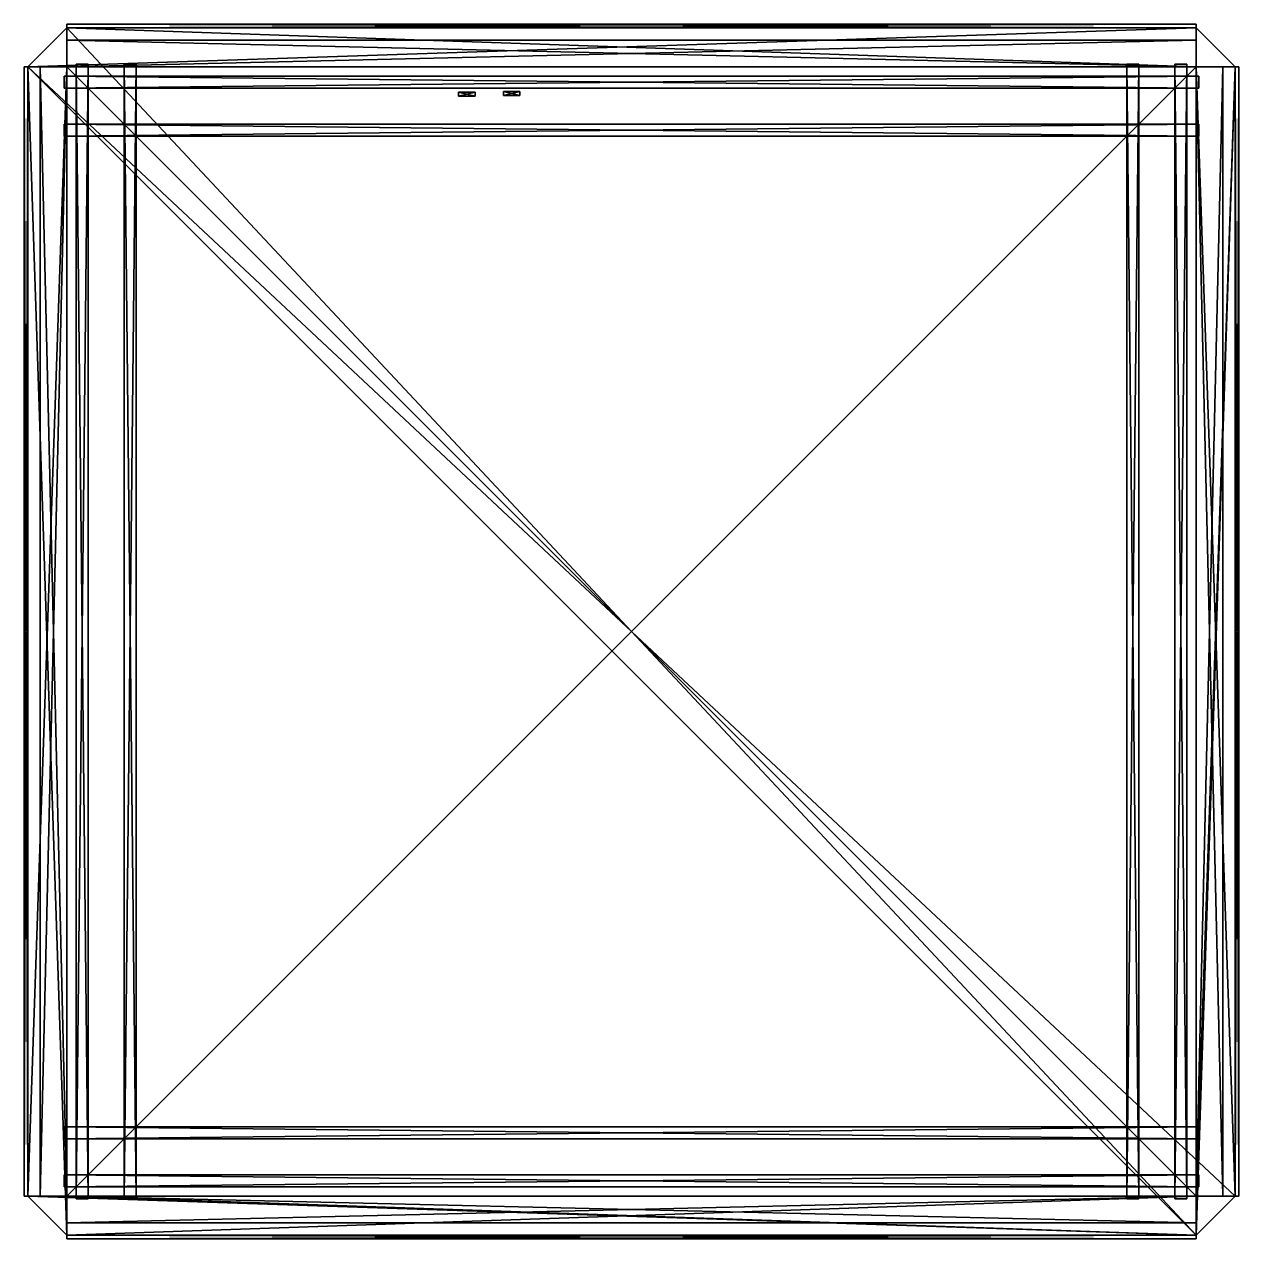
# Model space of a CAD drawing. Extents: x -4800 to 192, y -3776 to 2752.
# Drawn here: x -2240 to 192, y -3776 to -1344 of the extents above; entities that cross this region are included whole.
import ezdxf

# ---------------------------------------------------------------- set-up
doc = ezdxf.new("R2010")
doc.units = 0

msp = doc.modelspace()

# ---------------------------------------------------------------- meshes
at = {"layer": 'OBJECT001', "color": 50}
mesh = msp.add_polyface(dxfattribs=at)
corners = [(-2233, -1429, 4992), (-2233, -1429, -10688), (-2155, -1351, -10688), (-2155, -1351, 4992), (-2155, -3769, 4992), (-2155, -3769, -10688), (-2233, -3691, -10688), (-2233, -3691, 4992), (185, -3691, 4992), (185, -3691, -10688), (107, -3769, -10688), (107, -3769, 4992), (107, -1351, 4992), (107, -1351, -10688), (185, -1429, -10688), (185, -1429, 4992)]
mesh.append_faces([[corners[k] for k in face] for face in [(1, 3, 0), (5, 7, 4), (9, 11, 8), (13, 15, 12), (6, 0, 7), (14, 8, 15), (10, 4, 11), (2, 12, 3), (1, 13, 2), (11, 15, 8)]], dxfattribs={"vtx0": -1})
mesh.append_faces([[corners[k] for k in face] for face in [(1, 5, 10), (1, 10, 9), (1, 9, 14), (1, 14, 13), (11, 7, 0), (11, 0, 3), (11, 3, 12), (11, 12, 15)]], dxfattribs={"vtx0": -1, "vtx2": -1})
mesh.append_faces([[corners[k] for k in face] for face in [(1, 2, 3), (5, 6, 7), (9, 10, 11), (13, 14, 15), (6, 1, 0), (14, 9, 8), (10, 5, 4), (2, 13, 12), (1, 6, 5), (11, 4, 7)]], dxfattribs={"vtx2": -1})
at = {"layer": 'OBJECT018', "color": 50}
mesh = msp.add_polyface(dxfattribs=at)
corners = [(107, -3769, -11328), (107, -3691, -11328), (107, -3691, -10688), (107, -3769, -10688), (185, -3691, -11328), (185, -3691, -10688)]
mesh.append_faces([[corners[k] for k in face] for face in [(1, 0, 4), (2, 5, 3)]])
mesh.append_faces([[corners[k] for k in face] for face in [(1, 3, 0), (1, 5, 2), (4, 3, 5)]], dxfattribs={"vtx0": -1})
mesh.append_faces([[corners[k] for k in face] for face in [(1, 2, 3), (1, 4, 5), (4, 0, 3)]], dxfattribs={"vtx2": -1})
at = {"layer": 'OBJECT019', "color": 50}
mesh = msp.add_polyface(dxfattribs=at)
corners = [(160, -1429, -10656), (160, -1429, -11328), (160, -3691, -11328), (160, -3691, -10656), (107, -3691, -11328), (107, -3691, -10656), (107, -1429, -11328), (107, -1429, -10656)]
mesh.append_faces([[corners[k] for k in face] for face in [(1, 3, 0), (2, 5, 3), (1, 7, 6), (2, 6, 4), (0, 5, 7), (4, 7, 5)]], dxfattribs={"vtx0": -1})
mesh.append_faces([[corners[k] for k in face] for face in [(1, 2, 3), (2, 4, 5), (1, 0, 7), (2, 1, 6), (0, 3, 5), (4, 6, 7)]], dxfattribs={"vtx2": -1})
at = {"layer": 'OBJECT020', "color": 50}
mesh = msp.add_polyface(dxfattribs=at)
corners = [(107, -1429, -10688), (107, -1429, -11328), (107, -1351, -11328), (107, -1351, -10688), (185, -1429, -11328), (185, -1429, -10688)]
mesh.append_faces([[corners[k] for k in face] for face in [(1, 4, 2), (0, 3, 5)]])
mesh.append_faces([[corners[k] for k in face] for face in [(1, 3, 0), (1, 5, 4), (2, 5, 3)]], dxfattribs={"vtx0": -1})
mesh.append_faces([[corners[k] for k in face] for face in [(1, 2, 3), (1, 0, 5), (2, 4, 5)]], dxfattribs={"vtx2": -1})
at = {"layer": 'OBJECT021', "color": 50}
mesh = msp.add_polyface(dxfattribs=at)
corners = [(-2155, -1376, -11328), (-2155, -1429, -11328), (107, -1429, -11328), (107, -1376, -11328), (-2155, -1429, -10656), (-2155, -1376, -10656), (107, -1376, -10656), (107, -1429, -10656)]
mesh.append_faces([[corners[k] for k in face] for face in [(1, 3, 0), (5, 7, 4), (0, 4, 1), (2, 6, 3), (1, 7, 2), (3, 5, 0)]], dxfattribs={"vtx0": -1})
mesh.append_faces([[corners[k] for k in face] for face in [(1, 2, 3), (5, 6, 7), (0, 5, 4), (2, 7, 6), (1, 4, 7), (3, 6, 5)]], dxfattribs={"vtx2": -1})
at = {"layer": 'OBJECT022', "color": 50}
mesh = msp.add_polyface(dxfattribs=at)
corners = [(-2155, -1351, -11328), (-2155, -1429, -11328), (-2155, -1429, -10688), (-2155, -1351, -10688), (-2233, -1429, -11328), (-2233, -1429, -10688)]
mesh.append_faces([[corners[k] for k in face] for face in [(1, 0, 4), (2, 5, 3)]])
mesh.append_faces([[corners[k] for k in face] for face in [(1, 3, 0), (1, 5, 2), (4, 3, 5)]], dxfattribs={"vtx0": -1})
mesh.append_faces([[corners[k] for k in face] for face in [(1, 2, 3), (1, 4, 5), (4, 0, 3)]], dxfattribs={"vtx2": -1})
at = {"layer": 'OBJECT023', "color": 50}
mesh = msp.add_polyface(dxfattribs=at)
corners = [(-2155, -3744, -10656), (-2155, -3744, -11328), (-2155, -3691, -11328), (-2155, -3691, -10656), (107, -3691, -10656), (107, -3691, -11328), (107, -3744, -11328), (107, -3744, -10656)]
mesh.append_faces([[corners[k] for k in face] for face in [(1, 3, 0), (5, 7, 4), (6, 0, 7), (2, 4, 3), (1, 5, 2), (3, 7, 0)]], dxfattribs={"vtx0": -1})
mesh.append_faces([[corners[k] for k in face] for face in [(1, 2, 3), (5, 6, 7), (6, 1, 0), (2, 5, 4), (1, 6, 5), (3, 4, 7)]], dxfattribs={"vtx2": -1})
at = {"layer": 'OBJECT024', "color": 50}
mesh = msp.add_polyface(dxfattribs=at)
corners = [(-2155, -3691, -10688), (-2155, -3691, -11328), (-2155, -3769, -11328), (-2155, -3769, -10688), (-2233, -3691, -11328), (-2233, -3691, -10688)]
mesh.append_faces([[corners[k] for k in face] for face in [(1, 4, 2), (0, 3, 5)]])
mesh.append_faces([[corners[k] for k in face] for face in [(1, 3, 0), (1, 5, 4), (2, 5, 3)]], dxfattribs={"vtx0": -1})
mesh.append_faces([[corners[k] for k in face] for face in [(1, 2, 3), (1, 0, 5), (2, 4, 5)]], dxfattribs={"vtx2": -1})
at = {"layer": 'OBJECT025', "color": 50}
mesh = msp.add_polyface(dxfattribs=at)
corners = [(-2208, -3691, -10656), (-2208, -3691, -11328), (-2208, -1429, -11328), (-2208, -1429, -10656), (-2155, -1429, -10656), (-2155, -1429, -11328), (-2155, -3691, -11328), (-2155, -3691, -10656)]
mesh.append_faces([[corners[k] for k in face] for face in [(1, 3, 0), (5, 7, 4), (6, 0, 7), (2, 4, 3), (1, 5, 2), (3, 7, 0)]], dxfattribs={"vtx0": -1})
mesh.append_faces([[corners[k] for k in face] for face in [(1, 2, 3), (5, 6, 7), (6, 1, 0), (2, 5, 4), (1, 6, 5), (3, 4, 7)]], dxfattribs={"vtx2": -1})
at = {"layer": 'OBJECT026', "color": 50}
mesh = msp.add_polyface(dxfattribs=at)
corners = [(185, -3691, -6016), (185, -3691, -10688), (185, -1429, -10688), (185, -1429, -6016), (192, -1429, -6016), (192, -1429, -10688), (192, -3691, -10688), (192, -3691, -6016)]
mesh.append_faces([[corners[k] for k in face] for face in [(1, 3, 0), (5, 7, 4), (6, 0, 7), (2, 4, 3), (1, 5, 2), (3, 7, 0)]], dxfattribs={"vtx0": -1})
mesh.append_faces([[corners[k] for k in face] for face in [(1, 2, 3), (5, 6, 7), (6, 1, 0), (2, 5, 4), (1, 6, 5), (3, 4, 7)]], dxfattribs={"vtx2": -1})
at = {"layer": 'OBJECT027', "color": 50}
mesh = msp.add_polyface(dxfattribs=at)
corners = [(185, -1429, -6016), (192, -1429, -6016), (192, -1429, -5760), (185, -1429, -5760), (185, -3691, -6016), (192, -3691, -6016), (185, -3691, -5760), (192, -3691, -5760)]
mesh.append_faces([[corners[k] for k in face] for face in [(1, 3, 0), (0, 5, 1), (3, 7, 6), (0, 6, 4), (1, 7, 2), (4, 7, 5)]], dxfattribs={"vtx0": -1})
mesh.append_faces([[corners[k] for k in face] for face in [(1, 2, 3), (0, 4, 5), (3, 2, 7), (0, 3, 6), (1, 5, 7), (4, 6, 7)]], dxfattribs={"vtx2": -1})
at = {"layer": 'OBJECT028', "color": 50}
mesh = msp.add_polyface(dxfattribs=at)
corners = [(185, -3691, -576), (185, -3691, -5760), (185, -1429, -5760), (185, -1429, -576), (192, -1429, -576), (192, -1429, -5760), (192, -3691, -5760), (192, -3691, -576)]
mesh.append_faces([[corners[k] for k in face] for face in [(1, 3, 0), (5, 7, 4), (6, 0, 7), (2, 4, 3), (1, 5, 2), (3, 7, 0)]], dxfattribs={"vtx0": -1})
mesh.append_faces([[corners[k] for k in face] for face in [(1, 2, 3), (5, 6, 7), (6, 1, 0), (2, 5, 4), (1, 6, 5), (3, 4, 7)]], dxfattribs={"vtx2": -1})
at = {"layer": 'OBJECT029', "color": 50}
mesh = msp.add_polyface(dxfattribs=at)
corners = [(185, -3691, -320), (185, -3691, -576), (185, -1429, -576), (185, -1429, -320), (192, -1429, -320), (192, -1429, -576), (192, -3691, -576), (192, -3691, -320)]
mesh.append_faces([[corners[k] for k in face] for face in [(1, 3, 0), (5, 7, 4), (6, 0, 7), (2, 4, 3), (1, 5, 2), (3, 7, 0)]], dxfattribs={"vtx0": -1})
mesh.append_faces([[corners[k] for k in face] for face in [(1, 2, 3), (5, 6, 7), (6, 1, 0), (2, 5, 4), (1, 6, 5), (3, 4, 7)]], dxfattribs={"vtx2": -1})
at = {"layer": 'OBJECT030', "color": 50}
mesh = msp.add_polyface(dxfattribs=at)
corners = [(192, -1429, 4544), (192, -1429, -320), (192, -3691, -320), (192, -3691, 4544), (185, -3691, -320), (185, -3691, 4544), (185, -1429, -320), (185, -1429, 4544)]
mesh.append_faces([[corners[k] for k in face] for face in [(1, 3, 0), (2, 5, 3), (1, 7, 6), (2, 6, 4), (0, 5, 7), (4, 7, 5)]], dxfattribs={"vtx0": -1})
mesh.append_faces([[corners[k] for k in face] for face in [(1, 2, 3), (2, 4, 5), (1, 0, 7), (2, 1, 6), (0, 3, 5), (4, 6, 7)]], dxfattribs={"vtx2": -1})
at = {"layer": 'OBJECT031', "color": 50}
mesh = msp.add_polyface(dxfattribs=at)
corners = [(185, -3691, 4928), (185, -3691, 4544), (185, -1429, 4544), (185, -1429, 4928), (192, -1429, 4928), (192, -1429, 4544), (192, -3691, 4544), (192, -3691, 4928)]
mesh.append_faces([[corners[k] for k in face] for face in [(1, 3, 0), (5, 7, 4), (6, 0, 7), (2, 4, 3), (1, 5, 2), (3, 7, 0)]], dxfattribs={"vtx0": -1})
mesh.append_faces([[corners[k] for k in face] for face in [(1, 2, 3), (5, 6, 7), (6, 1, 0), (2, 5, 4), (1, 6, 5), (3, 4, 7)]], dxfattribs={"vtx2": -1})
at = {"layer": 'OBJECT032', "color": 50}
mesh = msp.add_polyface(dxfattribs=at)
corners = [(185, -3691, 4992), (185, -1429, 4992), (192, -1429, 4992), (192, -3691, 4992), (185, -1429, 4928), (185, -3691, 4928), (192, -3691, 4928), (192, -1429, 4928)]
mesh.append_faces([[corners[k] for k in face] for face in [(1, 3, 0), (1, 5, 4), (3, 7, 6), (0, 6, 5), (2, 4, 7), (5, 7, 4)]], dxfattribs={"vtx0": -1})
mesh.append_faces([[corners[k] for k in face] for face in [(1, 2, 3), (1, 0, 5), (3, 2, 7), (0, 3, 6), (2, 1, 4), (5, 6, 7)]], dxfattribs={"vtx2": -1})
at = {"layer": 'OBJECT034', "color": 50}
mesh = msp.add_polyface(dxfattribs=at)
corners = [(-2155, -1351, -6016), (-2155, -1351, -10688), (-2155, -1344, -10688), (-2155, -1344, -6016), (107, -1344, -6016), (107, -1344, -10688), (107, -1351, -10688), (107, -1351, -6016)]
mesh.append_faces([[corners[k] for k in face] for face in [(1, 3, 0), (5, 7, 4), (6, 0, 7), (2, 4, 3), (1, 5, 2), (3, 7, 0)]], dxfattribs={"vtx0": -1})
mesh.append_faces([[corners[k] for k in face] for face in [(1, 2, 3), (5, 6, 7), (6, 1, 0), (2, 5, 4), (1, 6, 5), (3, 4, 7)]], dxfattribs={"vtx2": -1})
at = {"layer": 'OBJECT035', "color": 50}
mesh = msp.add_polyface(dxfattribs=at)
corners = [(-2155, -1344, -6016), (107, -1344, -6016), (107, -1344, -5760), (-2155, -1344, -5760), (-2155, -1351, -6016), (107, -1351, -6016), (-2155, -1351, -5760), (107, -1351, -5760)]
mesh.append_faces([[corners[k] for k in face] for face in [(1, 3, 0), (0, 5, 1), (3, 7, 6), (0, 6, 4), (1, 7, 2), (4, 7, 5)]], dxfattribs={"vtx0": -1})
mesh.append_faces([[corners[k] for k in face] for face in [(1, 2, 3), (0, 4, 5), (3, 2, 7), (0, 3, 6), (1, 5, 7), (4, 6, 7)]], dxfattribs={"vtx2": -1})
at = {"layer": 'OBJECT038', "color": 50}
mesh = msp.add_polyface(dxfattribs=at)
corners = [(107, -1344, -576), (107, -1344, -5760), (107, -1351, -5760), (107, -1351, -576), (-2155, -1351, -5760), (-2155, -1351, -576), (-2155, -1344, -5760), (-2155, -1344, -576)]
mesh.append_faces([[corners[k] for k in face] for face in [(1, 3, 0), (2, 5, 3), (1, 7, 6), (2, 6, 4), (0, 5, 7), (4, 7, 5)]], dxfattribs={"vtx0": -1})
mesh.append_faces([[corners[k] for k in face] for face in [(1, 2, 3), (2, 4, 5), (1, 0, 7), (2, 1, 6), (0, 3, 5), (4, 6, 7)]], dxfattribs={"vtx2": -1})
at = {"layer": 'OBJECT039', "color": 50}
mesh = msp.add_polyface(dxfattribs=at)
corners = [(-2155, -1351, 3584), (-2155, -1351, -320), (-2155, -1344, -320), (-2155, -1344, 3584), (107, -1344, 3584), (107, -1344, -320), (107, -1351, -320), (107, -1351, 3584)]
mesh.append_faces([[corners[k] for k in face] for face in [(1, 3, 0), (5, 7, 4), (6, 0, 7), (2, 4, 3), (1, 5, 2), (3, 7, 0)]], dxfattribs={"vtx0": -1})
mesh.append_faces([[corners[k] for k in face] for face in [(1, 2, 3), (5, 6, 7), (6, 1, 0), (2, 5, 4), (1, 6, 5), (3, 4, 7)]], dxfattribs={"vtx2": -1})
at = {"layer": 'OBJECT040', "color": 50}
mesh = msp.add_polyface(dxfattribs=at)
corners = [(-2155, -1351, -320), (-2155, -1344, -320), (107, -1344, -320), (107, -1351, -320), (-2155, -1344, -576), (-2155, -1351, -576), (107, -1351, -576), (107, -1344, -576)]
mesh.append_faces([[corners[k] for k in face] for face in [(1, 3, 0), (1, 5, 4), (3, 7, 6), (0, 6, 5), (2, 4, 7), (5, 7, 4)]], dxfattribs={"vtx0": -1})
mesh.append_faces([[corners[k] for k in face] for face in [(1, 2, 3), (1, 0, 5), (3, 2, 7), (0, 3, 6), (2, 1, 4), (5, 6, 7)]], dxfattribs={"vtx2": -1})
at = {"layer": 'OBJECT043', "color": 50}
mesh = msp.add_polyface(dxfattribs=at)
corners = [(-2155, -1344, 4544), (107, -1344, 4544), (107, -1344, 4928), (-2155, -1344, 4928), (-2155, -1351, 4544), (107, -1351, 4544), (-2155, -1351, 4928), (107, -1351, 4928)]
mesh.append_faces([[corners[k] for k in face] for face in [(1, 3, 0), (0, 5, 1), (3, 7, 6), (0, 6, 4), (1, 7, 2), (4, 7, 5)]], dxfattribs={"vtx0": -1})
mesh.append_faces([[corners[k] for k in face] for face in [(1, 2, 3), (0, 4, 5), (3, 2, 7), (0, 3, 6), (1, 5, 7), (4, 6, 7)]], dxfattribs={"vtx2": -1})
at = {"layer": 'OBJECT044', "color": 50}
mesh = msp.add_polyface(dxfattribs=at)
corners = [(-2155, -1351, 4992), (-2155, -1351, 4928), (-2155, -1344, 4928), (-2155, -1344, 4992), (107, -1344, 4992), (107, -1344, 4928), (107, -1351, 4928), (107, -1351, 4992)]
mesh.append_faces([[corners[k] for k in face] for face in [(1, 3, 0), (5, 7, 4), (6, 0, 7), (2, 4, 3), (1, 5, 2), (3, 7, 0)]], dxfattribs={"vtx0": -1})
mesh.append_faces([[corners[k] for k in face] for face in [(1, 2, 3), (5, 6, 7), (6, 1, 0), (2, 5, 4), (1, 6, 5), (3, 4, 7)]], dxfattribs={"vtx2": -1})
at = {"layer": 'OBJECT067', "color": 50}
mesh = msp.add_polyface(dxfattribs=at)
corners = [(-2240, -3691, -6016), (-2240, -3691, -10688), (-2240, -1429, -10688), (-2240, -1429, -6016), (-2233, -1429, -6016), (-2233, -1429, -10688), (-2233, -3691, -10688), (-2233, -3691, -6016)]
mesh.append_faces([[corners[k] for k in face] for face in [(1, 3, 0), (5, 7, 4), (6, 0, 7), (2, 4, 3), (1, 5, 2), (3, 7, 0)]], dxfattribs={"vtx0": -1})
mesh.append_faces([[corners[k] for k in face] for face in [(1, 2, 3), (5, 6, 7), (6, 1, 0), (2, 5, 4), (1, 6, 5), (3, 4, 7)]], dxfattribs={"vtx2": -1})
at = {"layer": 'OBJECT068', "color": 50}
mesh = msp.add_polyface(dxfattribs=at)
corners = [(-2240, -3691, -5760), (-2240, -3691, -6016), (-2240, -1429, -6016), (-2240, -1429, -5760), (-2233, -1429, -5760), (-2233, -1429, -6016), (-2233, -3691, -6016), (-2233, -3691, -5760)]
mesh.append_faces([[corners[k] for k in face] for face in [(1, 3, 0), (5, 7, 4), (6, 0, 7), (2, 4, 3), (1, 5, 2), (3, 7, 0)]], dxfattribs={"vtx0": -1})
mesh.append_faces([[corners[k] for k in face] for face in [(1, 2, 3), (5, 6, 7), (6, 1, 0), (2, 5, 4), (1, 6, 5), (3, 4, 7)]], dxfattribs={"vtx2": -1})
at = {"layer": 'OBJECT069', "color": 50}
mesh = msp.add_polyface(dxfattribs=at)
corners = [(-2233, -1429, -576), (-2233, -1429, -5760), (-2233, -3691, -5760), (-2233, -3691, -576), (-2240, -3691, -5760), (-2240, -3691, -576), (-2240, -1429, -5760), (-2240, -1429, -576)]
mesh.append_faces([[corners[k] for k in face] for face in [(1, 3, 0), (2, 5, 3), (1, 7, 6), (2, 6, 4), (0, 5, 7), (4, 7, 5)]], dxfattribs={"vtx0": -1})
mesh.append_faces([[corners[k] for k in face] for face in [(1, 2, 3), (2, 4, 5), (1, 0, 7), (2, 1, 6), (0, 3, 5), (4, 6, 7)]], dxfattribs={"vtx2": -1})
at = {"layer": 'OBJECT070', "color": 50}
mesh = msp.add_polyface(dxfattribs=at)
corners = [(-2240, -3691, -320), (-2240, -3691, -576), (-2240, -1429, -576), (-2240, -1429, -320), (-2233, -1429, -320), (-2233, -1429, -576), (-2233, -3691, -576), (-2233, -3691, -320)]
mesh.append_faces([[corners[k] for k in face] for face in [(1, 3, 0), (5, 7, 4), (6, 0, 7), (2, 4, 3), (1, 5, 2), (3, 7, 0)]], dxfattribs={"vtx0": -1})
mesh.append_faces([[corners[k] for k in face] for face in [(1, 2, 3), (5, 6, 7), (6, 1, 0), (2, 5, 4), (1, 6, 5), (3, 4, 7)]], dxfattribs={"vtx2": -1})
at = {"layer": 'OBJECT071', "color": 50}
mesh = msp.add_polyface(dxfattribs=at)
corners = [(-2240, -3691, 4544), (-2240, -1429, 4544), (-2233, -1429, 4544), (-2233, -3691, 4544), (-2240, -1429, -320), (-2240, -3691, -320), (-2233, -3691, -320), (-2233, -1429, -320)]
mesh.append_faces([[corners[k] for k in face] for face in [(1, 3, 0), (1, 5, 4), (3, 7, 6), (0, 6, 5), (2, 4, 7), (5, 7, 4)]], dxfattribs={"vtx0": -1})
mesh.append_faces([[corners[k] for k in face] for face in [(1, 2, 3), (1, 0, 5), (3, 2, 7), (0, 3, 6), (2, 1, 4), (5, 6, 7)]], dxfattribs={"vtx2": -1})
at = {"layer": 'OBJECT072', "color": 50}
mesh = msp.add_polyface(dxfattribs=at)
corners = [(-2240, -3691, 4928), (-2240, -3691, 4544), (-2240, -1429, 4544), (-2240, -1429, 4928), (-2233, -1429, 4928), (-2233, -1429, 4544), (-2233, -3691, 4544), (-2233, -3691, 4928)]
mesh.append_faces([[corners[k] for k in face] for face in [(1, 3, 0), (5, 7, 4), (6, 0, 7), (2, 4, 3), (1, 5, 2), (3, 7, 0)]], dxfattribs={"vtx0": -1})
mesh.append_faces([[corners[k] for k in face] for face in [(1, 2, 3), (5, 6, 7), (6, 1, 0), (2, 5, 4), (1, 6, 5), (3, 4, 7)]], dxfattribs={"vtx2": -1})
at = {"layer": 'OBJECT073', "color": 50}
mesh = msp.add_polyface(dxfattribs=at)
corners = [(-2240, -3691, 4992), (-2240, -3691, 4928), (-2240, -1429, 4928), (-2240, -1429, 4992), (-2233, -1429, 4992), (-2233, -1429, 4928), (-2233, -3691, 4928), (-2233, -3691, 4992)]
mesh.append_faces([[corners[k] for k in face] for face in [(1, 3, 0), (5, 7, 4), (6, 0, 7), (2, 4, 3), (1, 5, 2), (3, 7, 0)]], dxfattribs={"vtx0": -1})
mesh.append_faces([[corners[k] for k in face] for face in [(1, 2, 3), (5, 6, 7), (6, 1, 0), (2, 5, 4), (1, 6, 5), (3, 4, 7)]], dxfattribs={"vtx2": -1})
at = {"layer": 'OBJECT074', "color": 50}
mesh = msp.add_polyface(dxfattribs=at)
corners = [(-2155, -3769, 4928), (107, -3769, 4928), (107, -3769, 4992), (-2155, -3769, 4992), (-2155, -3776, 4928), (107, -3776, 4928), (-2155, -3776, 4992), (107, -3776, 4992)]
mesh.append_faces([[corners[k] for k in face] for face in [(1, 3, 0), (0, 5, 1), (3, 7, 6), (0, 6, 4), (1, 7, 2), (4, 7, 5)]], dxfattribs={"vtx0": -1})
mesh.append_faces([[corners[k] for k in face] for face in [(1, 2, 3), (0, 4, 5), (3, 2, 7), (0, 3, 6), (1, 5, 7), (4, 6, 7)]], dxfattribs={"vtx2": -1})
at = {"layer": 'OBJECT075', "color": 50}
mesh = msp.add_polyface(dxfattribs=at)
corners = [(-2155, -3776, 4928), (-2155, -3776, 4544), (-2155, -3769, 4544), (-2155, -3769, 4928), (107, -3769, 4928), (107, -3769, 4544), (107, -3776, 4544), (107, -3776, 4928)]
mesh.append_faces([[corners[k] for k in face] for face in [(1, 3, 0), (5, 7, 4), (6, 0, 7), (2, 4, 3), (1, 5, 2), (3, 7, 0)]], dxfattribs={"vtx0": -1})
mesh.append_faces([[corners[k] for k in face] for face in [(1, 2, 3), (5, 6, 7), (6, 1, 0), (2, 5, 4), (1, 6, 5), (3, 4, 7)]], dxfattribs={"vtx2": -1})
at = {"layer": 'OBJECT076', "color": 50}
mesh = msp.add_polyface(dxfattribs=at)
corners = [(-2155, -3776, 4544), (-2155, -3776, -320), (-2155, -3769, -320), (-2155, -3769, 4544), (107, -3769, 4544), (107, -3769, -320), (107, -3776, -320), (107, -3776, 4544)]
mesh.append_faces([[corners[k] for k in face] for face in [(1, 3, 0), (5, 7, 4), (6, 0, 7), (2, 4, 3), (1, 5, 2), (3, 7, 0)]], dxfattribs={"vtx0": -1})
mesh.append_faces([[corners[k] for k in face] for face in [(1, 2, 3), (5, 6, 7), (6, 1, 0), (2, 5, 4), (1, 6, 5), (3, 4, 7)]], dxfattribs={"vtx2": -1})
at = {"layer": 'OBJECT077', "color": 50}
mesh = msp.add_polyface(dxfattribs=at)
corners = [(107, -3769, -320), (107, -3769, -576), (107, -3776, -576), (107, -3776, -320), (-2155, -3776, -576), (-2155, -3776, -320), (-2155, -3769, -576), (-2155, -3769, -320)]
mesh.append_faces([[corners[k] for k in face] for face in [(1, 3, 0), (2, 5, 3), (1, 7, 6), (2, 6, 4), (0, 5, 7), (4, 7, 5)]], dxfattribs={"vtx0": -1})
mesh.append_faces([[corners[k] for k in face] for face in [(1, 2, 3), (2, 4, 5), (1, 0, 7), (2, 1, 6), (0, 3, 5), (4, 6, 7)]], dxfattribs={"vtx2": -1})
at = {"layer": 'OBJECT078', "color": 50}
mesh = msp.add_polyface(dxfattribs=at)
corners = [(-2155, -3776, -576), (-2155, -3776, -5760), (-2155, -3769, -5760), (-2155, -3769, -576), (107, -3769, -576), (107, -3769, -5760), (107, -3776, -5760), (107, -3776, -576)]
mesh.append_faces([[corners[k] for k in face] for face in [(1, 3, 0), (5, 7, 4), (6, 0, 7), (2, 4, 3), (1, 5, 2), (3, 7, 0)]], dxfattribs={"vtx0": -1})
mesh.append_faces([[corners[k] for k in face] for face in [(1, 2, 3), (5, 6, 7), (6, 1, 0), (2, 5, 4), (1, 6, 5), (3, 4, 7)]], dxfattribs={"vtx2": -1})
at = {"layer": 'OBJECT079', "color": 50}
mesh = msp.add_polyface(dxfattribs=at)
corners = [(-2155, -3776, -5760), (-2155, -3769, -5760), (107, -3769, -5760), (107, -3776, -5760), (-2155, -3769, -6016), (-2155, -3776, -6016), (107, -3776, -6016), (107, -3769, -6016)]
mesh.append_faces([[corners[k] for k in face] for face in [(1, 3, 0), (1, 5, 4), (3, 7, 6), (0, 6, 5), (2, 4, 7), (5, 7, 4)]], dxfattribs={"vtx0": -1})
mesh.append_faces([[corners[k] for k in face] for face in [(1, 2, 3), (1, 0, 5), (3, 2, 7), (0, 3, 6), (2, 1, 4), (5, 6, 7)]], dxfattribs={"vtx2": -1})
at = {"layer": 'OBJECT080', "color": 50}
mesh = msp.add_polyface(dxfattribs=at)
corners = [(-2155, -3776, -6016), (-2155, -3776, -10688), (-2155, -3769, -10688), (-2155, -3769, -6016), (107, -3769, -6016), (107, -3769, -10688), (107, -3776, -10688), (107, -3776, -6016)]
mesh.append_faces([[corners[k] for k in face] for face in [(1, 3, 0), (5, 7, 4), (6, 0, 7), (2, 4, 3), (1, 5, 2), (3, 7, 0)]], dxfattribs={"vtx0": -1})
mesh.append_faces([[corners[k] for k in face] for face in [(1, 2, 3), (5, 6, 7), (6, 1, 0), (2, 5, 4), (1, 6, 5), (3, 4, 7)]], dxfattribs={"vtx2": -1})
at = {"layer": 'OBJECT082', "color": 50}
mesh = msp.add_polyface(dxfattribs=at)
corners = [(-2155, -1351, 4544), (-2155, -1351, 3584), (-2155, -1344, 3584), (-2155, -1344, 4544), (107, -1344, 4544), (107, -1344, 3584), (107, -1351, 3584), (107, -1351, 4544)]
mesh.append_faces([[corners[k] for k in face] for face in [(1, 3, 0), (5, 7, 4), (6, 0, 7), (2, 4, 3), (1, 5, 2), (3, 7, 0)]], dxfattribs={"vtx0": -1})
mesh.append_faces([[corners[k] for k in face] for face in [(1, 2, 3), (5, 6, 7), (6, 1, 0), (2, 5, 4), (1, 6, 5), (3, 4, 7)]], dxfattribs={"vtx2": -1})
at = {"layer": 'OBJECT086', "color": 50}
mesh = msp.add_polyface(dxfattribs=at)
corners = [(-2155, -3691, 5104), (-2155, -3691, 4992), (-2155, -1429, 4992), (-2155, -1429, 5104), (107, -1429, 5104), (107, -1429, 4992), (107, -3691, 4992), (107, -3691, 5104)]
mesh.append_faces([[corners[k] for k in face] for face in [(1, 3, 0), (5, 7, 4), (6, 0, 7), (2, 4, 3), (1, 5, 2), (3, 7, 0)]], dxfattribs={"vtx0": -1})
mesh.append_faces([[corners[k] for k in face] for face in [(1, 2, 3), (5, 6, 7), (6, 1, 0), (2, 5, 4), (1, 6, 5), (3, 4, 7)]], dxfattribs={"vtx2": -1})
at = {"layer": 'OBJECT091', "color": 50}
mesh = msp.add_polyface(dxfattribs=at)
corners = [(185, -3691, -10752), (185, -3691, -11328), (185, -1429, -11328), (185, -1429, -10752), (192, -1429, -10752), (192, -1429, -11328), (192, -3691, -11328), (192, -3691, -10752)]
mesh.append_faces([[corners[k] for k in face] for face in [(1, 3, 0), (5, 7, 4), (6, 0, 7), (2, 4, 3), (1, 5, 2), (3, 7, 0)]], dxfattribs={"vtx0": -1})
mesh.append_faces([[corners[k] for k in face] for face in [(1, 2, 3), (5, 6, 7), (6, 1, 0), (2, 5, 4), (1, 6, 5), (3, 4, 7)]], dxfattribs={"vtx2": -1})
at = {"layer": 'OBJECT092', "color": 50}
mesh = msp.add_polyface(dxfattribs=at)
corners = [(185, -1429, -10752), (185, -3691, -10752), (192, -3691, -10752), (192, -1429, -10752), (185, -3691, -10688), (185, -1429, -10688), (192, -1429, -10688), (192, -3691, -10688)]
mesh.append_faces([[corners[k] for k in face] for face in [(1, 3, 0), (5, 7, 4), (0, 4, 1), (2, 6, 3), (1, 7, 2), (3, 5, 0)]], dxfattribs={"vtx0": -1})
mesh.append_faces([[corners[k] for k in face] for face in [(1, 2, 3), (5, 6, 7), (0, 5, 4), (2, 7, 6), (1, 4, 7), (3, 6, 5)]], dxfattribs={"vtx2": -1})
at = {"layer": 'OBJECT093', "color": 50}
mesh = msp.add_polyface(dxfattribs=at)
corners = [(-2155, -1351, -10752), (-2155, -1351, -11328), (-2155, -1344, -11328), (-2155, -1344, -10752), (107, -1344, -10752), (107, -1344, -11328), (107, -1351, -11328), (107, -1351, -10752)]
mesh.append_faces([[corners[k] for k in face] for face in [(1, 3, 0), (5, 7, 4), (6, 0, 7), (2, 4, 3), (1, 5, 2), (3, 7, 0)]], dxfattribs={"vtx0": -1})
mesh.append_faces([[corners[k] for k in face] for face in [(1, 2, 3), (5, 6, 7), (6, 1, 0), (2, 5, 4), (1, 6, 5), (3, 4, 7)]], dxfattribs={"vtx2": -1})
at = {"layer": 'OBJECT094', "color": 50}
mesh = msp.add_polyface(dxfattribs=at)
corners = [(-2155, -1351, -10688), (-2155, -1351, -10752), (-2155, -1344, -10752), (-2155, -1344, -10688), (107, -1344, -10688), (107, -1344, -10752), (107, -1351, -10752), (107, -1351, -10688)]
mesh.append_faces([[corners[k] for k in face] for face in [(1, 3, 0), (5, 7, 4), (6, 0, 7), (2, 4, 3), (1, 5, 2), (3, 7, 0)]], dxfattribs={"vtx0": -1})
mesh.append_faces([[corners[k] for k in face] for face in [(1, 2, 3), (5, 6, 7), (6, 1, 0), (2, 5, 4), (1, 6, 5), (3, 4, 7)]], dxfattribs={"vtx2": -1})
at = {"layer": 'OBJECT101', "color": 50}
mesh = msp.add_polyface(dxfattribs=at)
corners = [(-2240, -3691, -10688), (-2240, -3691, -10752), (-2240, -1429, -10752), (-2240, -1429, -10688), (-2233, -1429, -10688), (-2233, -1429, -10752), (-2233, -3691, -10752), (-2233, -3691, -10688)]
mesh.append_faces([[corners[k] for k in face] for face in [(1, 3, 0), (5, 7, 4), (6, 0, 7), (2, 4, 3), (1, 5, 2), (3, 7, 0)]], dxfattribs={"vtx0": -1})
mesh.append_faces([[corners[k] for k in face] for face in [(1, 2, 3), (5, 6, 7), (6, 1, 0), (2, 5, 4), (1, 6, 5), (3, 4, 7)]], dxfattribs={"vtx2": -1})
at = {"layer": 'OBJECT102', "color": 50}
mesh = msp.add_polyface(dxfattribs=at)
corners = [(-2240, -3691, -10752), (-2240, -3691, -11328), (-2240, -1429, -11328), (-2240, -1429, -10752), (-2233, -1429, -10752), (-2233, -1429, -11328), (-2233, -3691, -11328), (-2233, -3691, -10752)]
mesh.append_faces([[corners[k] for k in face] for face in [(1, 3, 0), (5, 7, 4), (6, 0, 7), (2, 4, 3), (1, 5, 2), (3, 7, 0)]], dxfattribs={"vtx0": -1})
mesh.append_faces([[corners[k] for k in face] for face in [(1, 2, 3), (5, 6, 7), (6, 1, 0), (2, 5, 4), (1, 6, 5), (3, 4, 7)]], dxfattribs={"vtx2": -1})
at = {"layer": 'OBJECT103', "color": 50}
mesh = msp.add_polyface(dxfattribs=at)
corners = [(107, -3776, -10752), (-2155, -3776, -10752), (-2155, -3776, -10688), (107, -3776, -10688), (-2155, -3769, -10752), (107, -3769, -10752), (107, -3769, -10688), (-2155, -3769, -10688)]
mesh.append_faces([[corners[k] for k in face] for face in [(1, 3, 0), (5, 7, 4), (4, 0, 5), (2, 6, 3), (1, 7, 2), (5, 3, 6)]], dxfattribs={"vtx0": -1})
mesh.append_faces([[corners[k] for k in face] for face in [(1, 2, 3), (5, 6, 7), (4, 1, 0), (2, 7, 6), (1, 4, 7), (5, 0, 3)]], dxfattribs={"vtx2": -1})
at = {"layer": 'OBJECT104', "color": 50}
mesh = msp.add_polyface(dxfattribs=at)
corners = [(-2155, -3776, -10752), (-2155, -3776, -11328), (-2155, -3769, -11328), (-2155, -3769, -10752), (107, -3769, -10752), (107, -3769, -11328), (107, -3776, -11328), (107, -3776, -10752)]
mesh.append_faces([[corners[k] for k in face] for face in [(1, 3, 0), (5, 7, 4), (6, 0, 7), (2, 4, 3), (1, 5, 2), (3, 7, 0)]], dxfattribs={"vtx0": -1})
mesh.append_faces([[corners[k] for k in face] for face in [(1, 2, 3), (5, 6, 7), (6, 1, 0), (2, 5, 4), (1, 6, 5), (3, 4, 7)]], dxfattribs={"vtx2": -1})
at = {"layer": 'OBJECT111', "color": 50}
mesh = msp.add_polyface(dxfattribs=at)
corners = [(-2160, -3672, 5120), (-2160, -3672, 5112), (-2160, -3648, 5112), (-2160, -3648, 5120), (112, -3648, 5120), (112, -3648, 5112), (112, -3672, 5112), (112, -3672, 5120)]
mesh.append_faces([[corners[k] for k in face] for face in [(1, 3, 0), (5, 7, 4), (6, 0, 7), (2, 4, 3), (1, 5, 2), (3, 7, 0)]], dxfattribs={"vtx0": -1})
mesh.append_faces([[corners[k] for k in face] for face in [(1, 2, 3), (5, 6, 7), (6, 1, 0), (2, 5, 4), (1, 6, 5), (3, 4, 7)]], dxfattribs={"vtx2": -1})
at = {"layer": 'OBJECT114', "color": 50}
mesh = msp.add_polyface(dxfattribs=at)
corners = [(-1280.322266, -1478.828125, 5115.75), (-1280.322266, -1486.828125, 5115.75), (-1247.32019, -1486.828125, 5115.75), (-1247.32019, -1478.829956, 5115.75), (-1280.322266, -1486.828125, 5119.75), (-1280.322266, -1478.829956, 5119.75), (-1247.32019, -1478.828125, 5119.75), (-1247.32019, -1486.828125, 5119.75)]
mesh.append_faces([[corners[k] for k in face] for face in [(1, 3, 0), (5, 7, 4), (0, 4, 1), (2, 6, 3), (1, 7, 2), (3, 5, 0)]], dxfattribs={"vtx0": -1})
mesh.append_faces([[corners[k] for k in face] for face in [(1, 2, 3), (5, 6, 7), (0, 5, 4), (2, 7, 6), (1, 4, 7), (3, 6, 5)]], dxfattribs={"vtx2": -1})
at = {"layer": 'OBJECT115', "color": 50}
mesh = msp.add_polyface(dxfattribs=at)
corners = [(-32, -3696, 5120), (-32, -3696, 5112), (-32, -1424, 5112), (-32, -1424, 5120), (-8, -1424, 5120), (-8, -1424, 5112), (-8, -3696, 5112), (-8, -3696, 5120)]
mesh.append_faces([[corners[k] for k in face] for face in [(1, 3, 0), (5, 7, 4), (6, 0, 7), (2, 4, 3), (1, 5, 2), (3, 7, 0)]], dxfattribs={"vtx0": -1})
mesh.append_faces([[corners[k] for k in face] for face in [(1, 2, 3), (5, 6, 7), (6, 1, 0), (2, 5, 4), (1, 6, 5), (3, 4, 7)]], dxfattribs={"vtx2": -1})
at = {"layer": 'OBJECT119', "color": 50}
mesh = msp.add_polyface(dxfattribs=at)
corners = [(107, -1429, 4992), (107, -3691, 4992), (185, -3691, 4992), (185, -1429, 4992), (107, -3691, 5134), (107, -1429, 5134)]
mesh.append_faces([[corners[k] for k in face] for face in [(2, 1, 4), (3, 5, 0)]])
mesh.append_faces([[corners[k] for k in face] for face in [(1, 3, 0), (2, 5, 3), (0, 4, 1)]], dxfattribs={"vtx0": -1})
mesh.append_faces([[corners[k] for k in face] for face in [(1, 2, 3), (2, 4, 5), (0, 5, 4)]], dxfattribs={"vtx2": -1})
at = {"layer": 'OBJECT129', "color": 50}
mesh = msp.add_polyface(dxfattribs=at)
corners = [(107, -3691, 5134), (107, -3769, 4992), (-2155, -3769, 4992), (-2155, -3691, 5134), (-2155, -3691, 4992), (107, -3691, 4992)]
mesh.append_faces([[corners[k] for k in face] for face in [(2, 4, 3), (0, 5, 1)]])
mesh.append_faces([[corners[k] for k in face] for face in [(1, 3, 0), (0, 4, 5), (2, 5, 4)]], dxfattribs={"vtx0": -1})
mesh.append_faces([[corners[k] for k in face] for face in [(1, 2, 3), (0, 3, 4), (2, 1, 5)]], dxfattribs={"vtx2": -1})
at = {"layer": 'OBJECT137', "color": 50}
mesh = msp.add_polyface(dxfattribs=at)
corners = [(-2160, -3576, 5120), (-2160, -3576, 5112), (-2160, -3552, 5112), (-2160, -3552, 5120), (112, -3552, 5120), (112, -3552, 5112), (112, -3576, 5112), (112, -3576, 5120)]
mesh.append_faces([[corners[k] for k in face] for face in [(1, 3, 0), (5, 7, 4), (6, 0, 7), (2, 4, 3), (1, 5, 2), (3, 7, 0)]], dxfattribs={"vtx0": -1})
mesh.append_faces([[corners[k] for k in face] for face in [(1, 2, 3), (5, 6, 7), (6, 1, 0), (2, 5, 4), (1, 6, 5), (3, 4, 7)]], dxfattribs={"vtx2": -1})
at = {"layer": 'OBJECT138', "color": 50}
mesh = msp.add_polyface(dxfattribs=at)
corners = [(88, -3696, 5112), (64, -3696, 5112), (64, -3696, 5120), (88, -3696, 5120), (64, -1424, 5112), (88, -1424, 5112), (88, -1424, 5120), (64, -1424, 5120)]
mesh.append_faces([[corners[k] for k in face] for face in [(1, 3, 0), (5, 7, 4), (4, 0, 5), (2, 6, 3), (1, 7, 2), (5, 3, 6)]], dxfattribs={"vtx0": -1})
mesh.append_faces([[corners[k] for k in face] for face in [(1, 2, 3), (5, 6, 7), (4, 1, 0), (2, 7, 6), (1, 4, 7), (5, 0, 3)]], dxfattribs={"vtx2": -1})
at = {"layer": 'OBJECT139', "color": 50}
mesh = msp.add_polyface(dxfattribs=at)
corners = [(-2160, -1472, 5120), (-2160, -1472, 5112), (-2160, -1448, 5112), (-2160, -1448, 5120), (112, -1448, 5120), (112, -1448, 5112), (112, -1472, 5112), (112, -1472, 5120)]
mesh.append_faces([[corners[k] for k in face] for face in [(1, 3, 0), (5, 7, 4), (6, 0, 7), (2, 4, 3), (1, 5, 2), (3, 7, 0)]], dxfattribs={"vtx0": -1})
mesh.append_faces([[corners[k] for k in face] for face in [(1, 2, 3), (5, 6, 7), (6, 1, 0), (2, 5, 4), (1, 6, 5), (3, 4, 7)]], dxfattribs={"vtx2": -1})
at = {"layer": 'OBJECT146', "color": 50}
mesh = msp.add_polyface(dxfattribs=at)
corners = [(-2136, -1424, 5112), (-2136, -3696, 5112), (-2112, -3696, 5112), (-2112, -1424, 5112), (-2136, -3696, 5120), (-2136, -1424, 5120), (-2112, -1424, 5120), (-2112, -3696, 5120)]
mesh.append_faces([[corners[k] for k in face] for face in [(1, 3, 0), (5, 7, 4), (0, 4, 1), (2, 6, 3), (1, 7, 2), (3, 5, 0)]], dxfattribs={"vtx0": -1})
mesh.append_faces([[corners[k] for k in face] for face in [(1, 2, 3), (5, 6, 7), (0, 5, 4), (2, 7, 6), (1, 4, 7), (3, 6, 5)]], dxfattribs={"vtx2": -1})
at = {"layer": 'OBJECT164', "color": 50}
mesh = msp.add_polyface(dxfattribs=at)
corners = [(107, -3769, 4992), (107, -3691, 4992), (107, -3691, 5134), (185, -3691, 4992)]
mesh.append_faces([[corners[k] for k in face] for face in [(1, 2, 0), (1, 3, 2), (1, 0, 3), (2, 3, 0)]])
at = {"layer": 'OBJECT167', "color": 50}
mesh = msp.add_polyface(dxfattribs=at)
corners = [(-2233, -1429, 4992), (-2155, -1429, 5134), (-2155, -3691, 5134), (-2233, -3691, 4992), (-2155, -3691, 4992), (-2155, -1429, 4992)]
mesh.append_faces([[corners[k] for k in face] for face in [(2, 4, 3), (0, 5, 1)]])
mesh.append_faces([[corners[k] for k in face] for face in [(1, 3, 0), (2, 5, 4), (3, 5, 0)]], dxfattribs={"vtx0": -1})
mesh.append_faces([[corners[k] for k in face] for face in [(1, 2, 3), (2, 1, 5), (3, 4, 5)]], dxfattribs={"vtx2": -1})
at = {"layer": 'OBJECT171', "color": 50}
mesh = msp.add_polyface(dxfattribs=at)
corners = [(-2160, -1568, 5120), (-2160, -1568, 5112), (-2160, -1544, 5112), (-2160, -1544, 5120), (112, -1544, 5120), (112, -1544, 5112), (112, -1568, 5112), (112, -1568, 5120)]
mesh.append_faces([[corners[k] for k in face] for face in [(1, 3, 0), (5, 7, 4), (6, 0, 7), (2, 4, 3), (1, 5, 2), (3, 7, 0)]], dxfattribs={"vtx0": -1})
mesh.append_faces([[corners[k] for k in face] for face in [(1, 2, 3), (5, 6, 7), (6, 1, 0), (2, 5, 4), (1, 6, 5), (3, 4, 7)]], dxfattribs={"vtx2": -1})
at = {"layer": 'OBJECT174', "color": 50}
mesh = msp.add_polyface(dxfattribs=at)
corners = [(107, -1429, 5134), (107, -1429, 4992), (107, -1351, 4992), (185, -1429, 4992)]
mesh.append_faces([[corners[k] for k in face] for face in [(1, 2, 0), (1, 0, 3), (1, 3, 2), (2, 3, 0)]])
at = {"layer": 'OBJECT176', "color": 50}
mesh = msp.add_polyface(dxfattribs=at)
corners = [(-1370.320068, -1487.8302, 5119.75), (-1370.320068, -1487.8302, 5115.75), (-1370.320068, -1479.828979, 5115.753906), (-1370.320068, -1479.828979, 5119.75), (-1337.320068, -1479.829102, 5119.75), (-1337.320068, -1479.829102, 5115.75), (-1337.320068, -1487.829956, 5115.753906), (-1337.320068, -1487.829956, 5119.75)]
mesh.append_faces([[corners[k] for k in face] for face in [(1, 3, 0), (5, 7, 4), (6, 0, 7), (2, 4, 3), (1, 5, 2), (3, 7, 0)]], dxfattribs={"vtx0": -1})
mesh.append_faces([[corners[k] for k in face] for face in [(1, 2, 3), (5, 6, 7), (6, 1, 0), (2, 5, 4), (1, 6, 5), (3, 4, 7)]], dxfattribs={"vtx2": -1})
at = {"layer": 'OBJECT183', "color": 50}
mesh = msp.add_polyface(dxfattribs=at)
corners = [(-2155, -1351, 4992), (-2155, -1429, 4992), (-2155, -1429, 5134), (-2233, -1429, 4992)]
mesh.append_faces([[corners[k] for k in face] for face in [(1, 2, 0), (1, 3, 2), (1, 0, 3), (2, 3, 0)]])
at = {"layer": 'OBJECT184', "color": 50}
mesh = msp.add_polyface(dxfattribs=at)
corners = [(107, -1351.011719, 4992), (-2155, -1351.011597, 4992), (-2155, -1429, 4992), (107, -1429, 4992), (-2155, -1429, 5134), (107, -1429, 5134)]
mesh.append_faces([[corners[k] for k in face] for face in [(1, 4, 2), (0, 3, 5)]])
mesh.append_faces([[corners[k] for k in face] for face in [(1, 3, 0), (1, 5, 4), (2, 5, 3)]], dxfattribs={"vtx0": -1})
mesh.append_faces([[corners[k] for k in face] for face in [(1, 2, 3), (1, 0, 5), (2, 4, 5)]], dxfattribs={"vtx2": -1})
at = {"layer": 'OBJECT186', "color": 50}
mesh = msp.add_polyface(dxfattribs=at)
corners = [(-2155, -3691, 5134.011719), (-2155, -3691, 4992), (-2155, -3769, 4992), (-2233, -3691, 4992)]
mesh.append_faces([[corners[k] for k in face] for face in [(1, 2, 0), (1, 0, 3), (1, 3, 2), (2, 3, 0)]])
at = {"layer": 'OBJECT190', "color": 50}
mesh = msp.add_polyface(dxfattribs=at)
corners = [(-2040, -3696, 5120), (-2040, -3696, 5112), (-2040, -1424, 5112), (-2040, -1424, 5120), (-2016, -1424, 5120), (-2016, -1424, 5112), (-2016, -3696, 5112), (-2016, -3696, 5120)]
mesh.append_faces([[corners[k] for k in face] for face in [(1, 3, 0), (5, 7, 4), (6, 0, 7), (2, 4, 3), (1, 5, 2), (3, 7, 0)]], dxfattribs={"vtx0": -1})
mesh.append_faces([[corners[k] for k in face] for face in [(1, 2, 3), (5, 6, 7), (6, 1, 0), (2, 5, 4), (1, 6, 5), (3, 4, 7)]], dxfattribs={"vtx2": -1})

doc.saveas('drawing.dxf')
